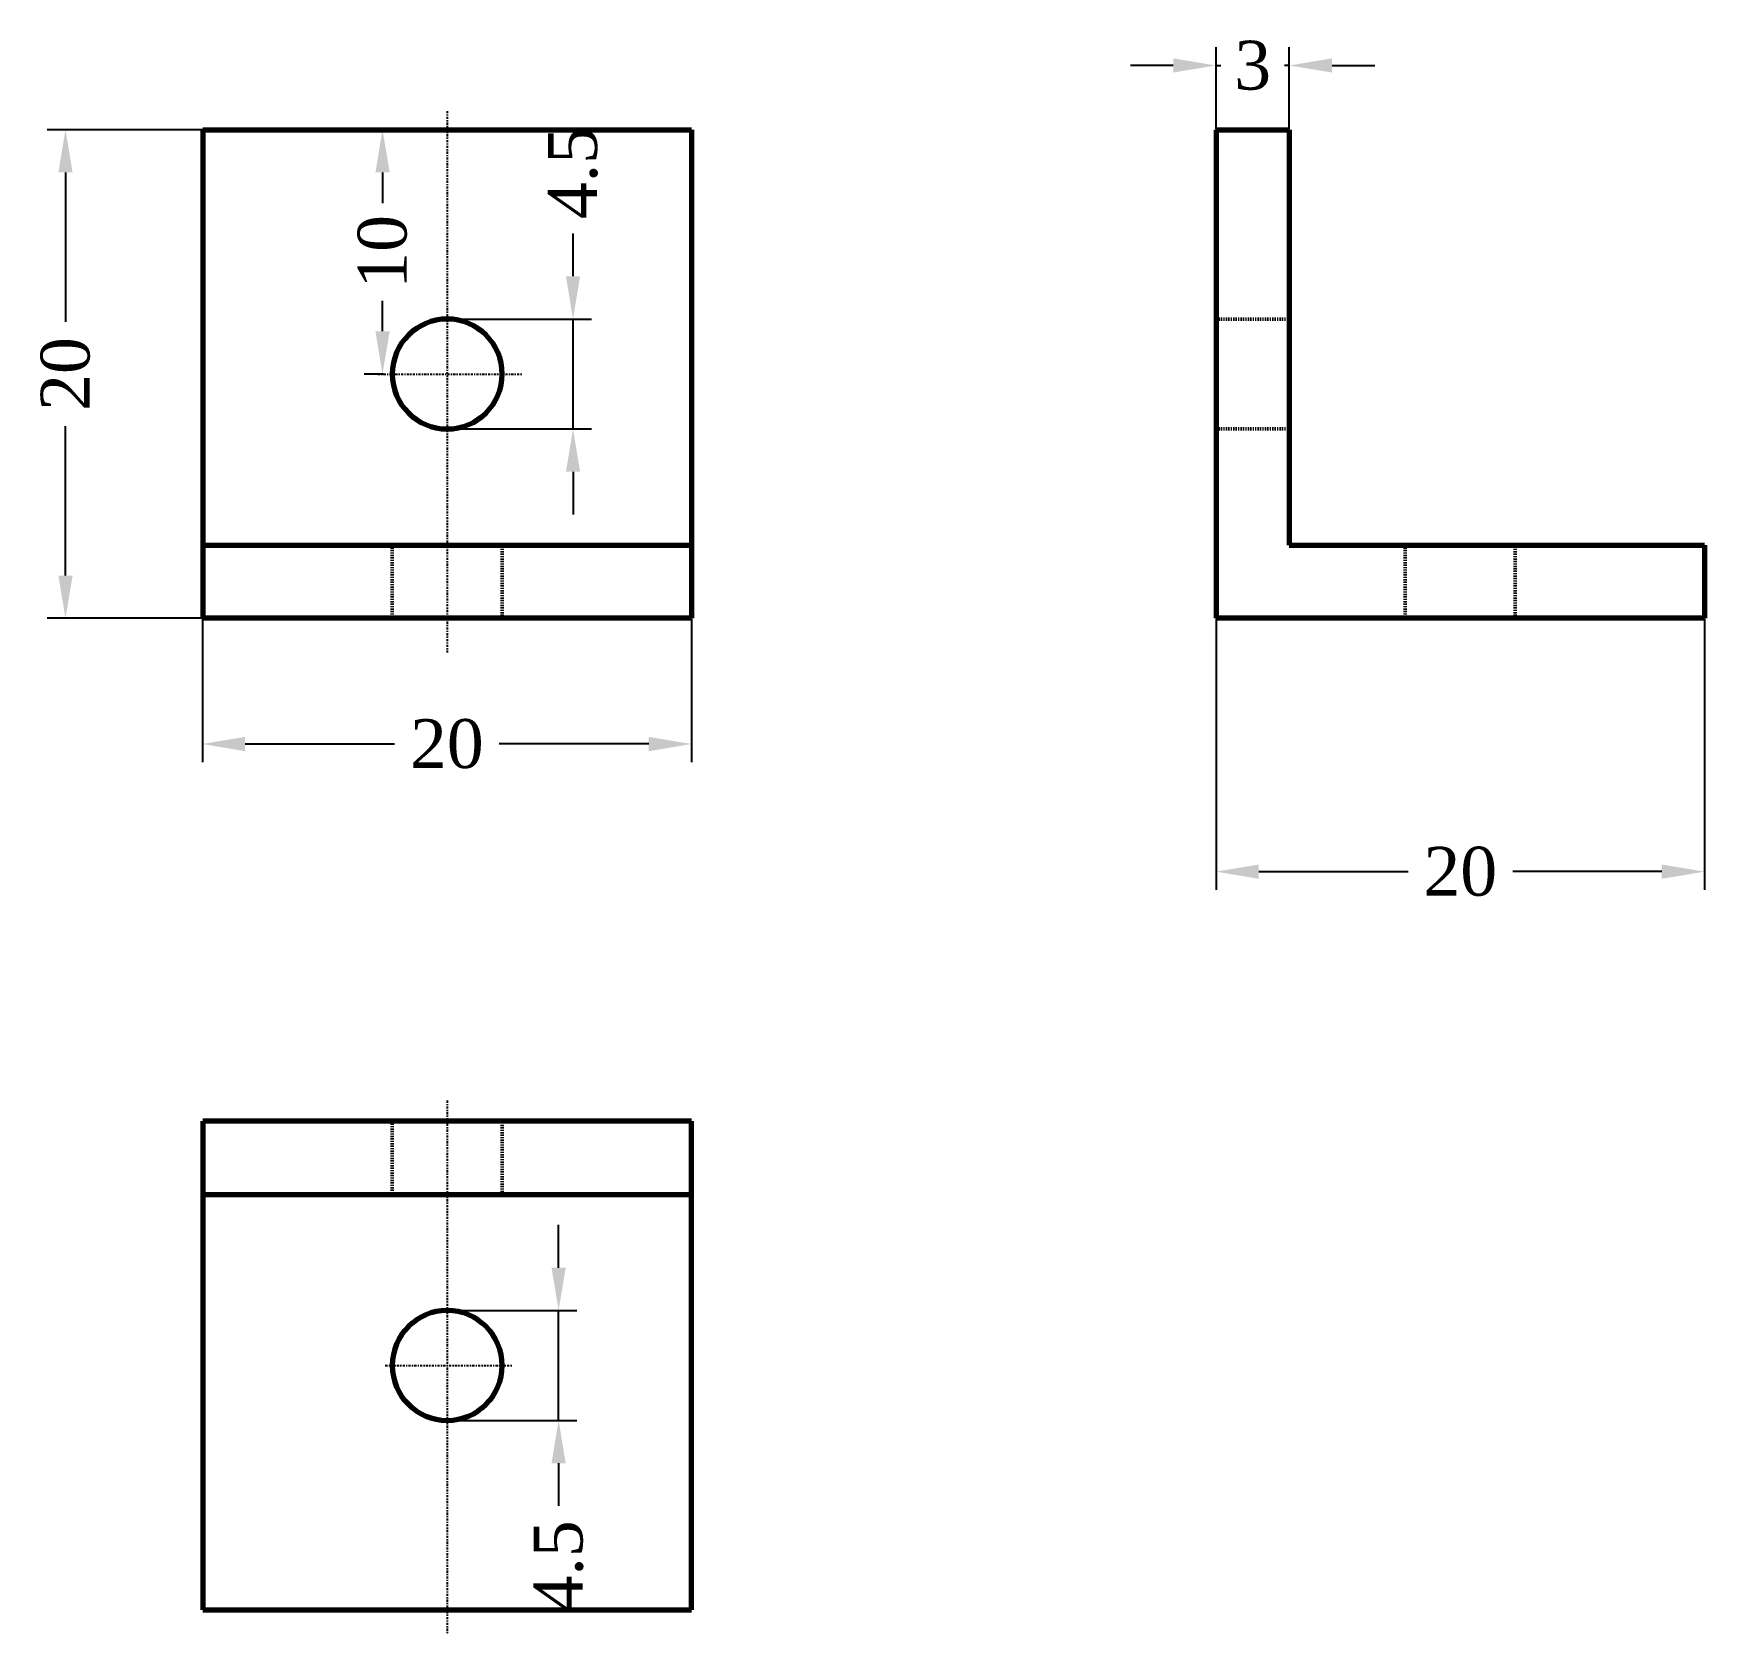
# Paper-space layout 'Papier 1' of a CAD drawing. Header units: inches. Extents: x 52 to 189, y 63 to 194.
import ezdxf

# ---------------------------------------------------------------- set-up
doc = ezdxf.new("R2010")
doc.units = ezdxf.units.IN
for name, pattern in [('Durchgehend', [0]), ('Strichpunkt', [1, 0.5, -0.25, 0, -0.25]), ('Verdeckt', [0.375, 0.25, -0.125])]:
    doc.linetypes.add(name, pattern=pattern)
doc.layers.get('0').update_dxf_attribs({"linetype": 'Durchgehend', "lineweight": 0})
doc.styles.get("Standard").update_dxf_attribs({"font": 'TIMES.TTF'})
doc.dimstyles.get("Standard").update_dxf_attribs({"dimtxt": 3, "dimasz": 3, "dimexe": 2, "dimexo": 1, "dimgap": 2, "dimtad": 1, "dimtih": 1, "dimrnd": 0.2, "dimzin": 1, "dimdsep": 46, "dimtxsty": 'Standard', "dimcen": 0, "dimclrd": 7, "dimclre": 7, "dimclrt": 7, "dimadec": 0, "dimazin": 0, "dimtfac": 1, "dimtdec": 3, "dimtmove": 0, "dimatfit": 3, "dimfxl": 0, "dimfrac": 2, "dimtolj": 1, "dimtzin": 0, "dimarcsym": 0})

# ---------------------------------------------------------------- blocks, each defined once
blk = doc.blocks.new('*E3')
at = {"color": 7, "lineweight": 70}
for p, q in [((65.77, 186), (105.77, 186)), ((65.77, 186), (65.77, 152)), ((105.77, 186), (105.77, 152)), ((65.77, 152), (105.77, 152)), ((65.77, 152), (65.77, 146)), ((105.77, 152), (105.77, 146)), ((105.77, 146), (65.77, 146))]:
    blk.add_line(p, q, dxfattribs=at)
at = {"color": 7, "linetype": 'Verdeckt', "lineweight": 50, "ltscale": 0.2}
for p, q in [((81.27, 152), (81.27, 146)), ((90.27, 146), (90.27, 152))]:
    blk.add_line(p, q, dxfattribs=at)
at = {"color": 7, "lineweight": 70}
for start, end in [(90, 270), (270, 90)]:
    blk.add_arc((85.77, 166), 4.5, start, end, dxfattribs=at)
blk = doc.blocks.new('*E4')
at = {"color": 7, "lineweight": 70}
for p, q in [((105.77, 104.83), (65.77, 104.83)), ((65.77, 104.83), (65.77, 98.83)), ((105.77, 98.83), (105.77, 104.83)), ((65.77, 98.83), (105.77, 98.83)), ((65.77, 98.83), (65.77, 64.83)), ((105.77, 64.83), (105.77, 98.83)), ((65.77, 64.83), (105.77, 64.83))]:
    blk.add_line(p, q, dxfattribs=at)
at = {"color": 7, "linetype": 'Verdeckt', "lineweight": 50, "ltscale": 0.2}
for p, q in [((81.27, 104.83), (81.27, 98.83)), ((90.27, 98.83), (90.27, 104.83))]:
    blk.add_line(p, q, dxfattribs=at)
at = {"color": 7, "lineweight": 70}
for start, end in [(0, 180), (180, 0)]:
    blk.add_arc((85.77, 84.83), 4.5, start, end, dxfattribs=at)
blk = doc.blocks.new('*E5')
at = {"color": 7, "lineweight": 70}
for p, q in [((148.72, 186), (154.72, 186)), ((148.72, 186), (148.72, 146)), ((154.72, 186), (154.72, 152)), ((154.72, 152), (188.72, 152)), ((188.72, 152), (188.72, 146)), ((188.72, 146), (148.72, 146))]:
    blk.add_line(p, q, dxfattribs=at)
at = {"color": 7, "linetype": 'Verdeckt', "lineweight": 50, "ltscale": 0.2}
for p, q in [((148.72, 170.5), (154.72, 170.5)), ((148.72, 161.5), (154.72, 161.5)), ((164.22, 152), (164.22, 146)), ((173.22, 146), (173.22, 152))]:
    blk.add_line(p, q, dxfattribs=at)
blk = doc.blocks.new('*D6')
at = {"color": 7, "linetype": 'ByBlock', "lineweight": -2}
for p, q in [((148.72, 145.95), (148.72, 123.76)), ((188.72, 145.95), (188.72, 123.76)), ((152.22, 125.26), (164.44, 125.26)), ((185.22, 125.26), (173.01, 125.26))]:
    blk.add_line(p, q, dxfattribs=at)
at = {"color": 7}
for points in [[(152.22, 125.84), (152.22, 124.67), (148.72, 125.26)], [(185.22, 124.67), (185.22, 125.84), (188.72, 125.26)]]:
    blk.add_solid(points, dxfattribs=at)
at = {"layer": 'Defpoints', "color": 0}
for p in [(148.72, 146), (188.72, 146), (188.72, 125.26)]:
    blk.add_point(p, dxfattribs=at)
at = {"color": 7, "insert": (168.72, 125.26), "char_height": 4, "attachment_point": 5}
blk.add_mtext('\\A1;20', dxfattribs=at)
blk = doc.blocks.new('*D7')
at = {"color": 7, "linetype": 'ByBlock', "lineweight": -2}
for p, q in [((65.72, 186), (53.01, 186)), ((54.51, 182.5), (54.51, 170.28)), ((54.51, 149.5), (54.51, 161.72)), ((65.72, 146), (53.01, 146))]:
    blk.add_line(p, q, dxfattribs=at)
at = {"color": 7}
for points in [[(55.1, 182.5), (53.93, 182.5), (54.51, 186)], [(53.93, 149.5), (55.1, 149.5), (54.51, 146)]]:
    blk.add_solid(points, dxfattribs=at)
at = {"layer": 'Defpoints', "color": 0}
for p in [(65.77, 186), (54.51, 146), (65.77, 146)]:
    blk.add_point(p, dxfattribs=at)
at = {"color": 7, "insert": (54.51, 166), "char_height": 4, "attachment_point": 5, "rotation": 90}
blk.add_mtext('\\A1;20', dxfattribs=at)
blk = doc.blocks.new('*D8')
at = {"color": 7, "linetype": 'ByBlock', "lineweight": -2}
for p, q in [((80.52, 186), (78.97, 186)), ((80.47, 182.5), (80.47, 180)), ((80.47, 169.5), (80.47, 172)), ((80.52, 166), (78.97, 166))]:
    blk.add_line(p, q, dxfattribs=at)
at = {"color": 7}
for points in [[(81.06, 182.5), (79.89, 182.5), (80.47, 186)], [(79.89, 169.5), (81.06, 169.5), (80.47, 166)]]:
    blk.add_solid(points, dxfattribs=at)
at = {"layer": 'Defpoints', "color": 0}
for p in [(80.47, 186), (80.57, 186), (80.57, 166)]:
    blk.add_point(p, dxfattribs=at)
at = {"color": 7, "insert": (80.47, 176), "char_height": 4, "attachment_point": 5, "rotation": 90}
blk.add_mtext('\\A1;10', dxfattribs=at)
blk = doc.blocks.new('*D9')
at = {"color": 7, "linetype": 'ByBlock', "lineweight": -2}
for p, q in [((96.07, 174), (96.07, 177.5)), ((85.82, 170.5), (97.57, 170.5)), ((96.07, 161.5), (96.07, 170.5)), ((85.82, 161.5), (97.57, 161.5)), ((96.07, 158), (96.07, 154.5))]:
    blk.add_line(p, q, dxfattribs=at)
at = {"color": 7}
for points in [[(95.49, 174), (96.65, 174), (96.07, 170.5)], [(96.65, 158), (95.49, 158), (96.07, 161.5)]]:
    blk.add_solid(points, dxfattribs=at)
at = {"layer": 'Defpoints', "color": 0}
for p in [(85.77, 170.5), (96.07, 170.5), (85.77, 161.5)]:
    blk.add_point(p, dxfattribs=at)
at = {"color": 7, "insert": (96.07, 182.45), "char_height": 4, "attachment_point": 5, "rotation": 90}
blk.add_mtext('\\A1;4.5', dxfattribs=at)
blk = doc.blocks.new('*D10')
at = {"color": 7, "linetype": 'ByBlock', "lineweight": -2}
for p, q in [((94.89, 92.83), (94.89, 96.33)), ((85.82, 89.33), (96.39, 89.33)), ((94.89, 80.33), (94.89, 89.33)), ((85.82, 80.33), (96.39, 80.33)), ((94.89, 76.83), (94.89, 73.33))]:
    blk.add_line(p, q, dxfattribs=at)
at = {"color": 7}
for points in [[(94.31, 92.83), (95.47, 92.83), (94.89, 89.33)], [(95.47, 76.83), (94.31, 76.83), (94.89, 80.33)]]:
    blk.add_solid(points, dxfattribs=at)
at = {"layer": 'Defpoints', "color": 0}
for p in [(85.77, 89.33), (94.89, 89.33), (85.77, 80.33)]:
    blk.add_point(p, dxfattribs=at)
at = {"color": 7, "insert": (94.89, 68.38), "char_height": 4, "attachment_point": 5, "rotation": 90}
blk.add_mtext('\\A1;4.5', dxfattribs=at)
blk = doc.blocks.new('*D11')
at = {"color": 7, "linetype": 'ByBlock', "lineweight": -2}
for p, q in [((148.72, 186.05), (148.72, 192.76)), ((154.72, 186.05), (154.72, 192.76)), ((145.22, 191.26), (141.72, 191.26)), ((148.72, 191.26), (149.11, 191.26)), ((154.72, 191.26), (154.33, 191.26)), ((158.22, 191.26), (161.72, 191.26))]:
    blk.add_line(p, q, dxfattribs=at)
at = {"color": 7}
for points in [[(145.22, 190.68), (145.22, 191.84), (148.72, 191.26)], [(158.22, 191.84), (158.22, 190.68), (154.72, 191.26)]]:
    blk.add_solid(points, dxfattribs=at)
at = {"layer": 'Defpoints', "color": 0}
for p in [(154.72, 191.26), (148.72, 186), (154.72, 186)]:
    blk.add_point(p, dxfattribs=at)
at = {"color": 7, "insert": (151.72, 191.26), "char_height": 4, "attachment_point": 5}
blk.add_mtext('\\A1;3', dxfattribs=at)
blk = doc.blocks.new('*D12')
at = {"color": 7, "linetype": 'ByBlock', "lineweight": -2}
for p, q in [((65.72, 145.95), (65.72, 134.21)), ((105.77, 145.95), (105.77, 134.21)), ((69.22, 135.71), (81.46, 135.71)), ((102.27, 135.71), (90.03, 135.71))]:
    blk.add_line(p, q, dxfattribs=at)
at = {"color": 7}
for points in [[(69.22, 136.29), (69.22, 135.12), (65.72, 135.71)], [(102.27, 135.12), (102.27, 136.29), (105.77, 135.71)]]:
    blk.add_solid(points, dxfattribs=at)
at = {"layer": 'Defpoints', "color": 0}
for p in [(65.72, 146), (105.77, 146), (105.77, 135.71)]:
    blk.add_point(p, dxfattribs=at)
at = {"color": 7, "insert": (85.74, 135.71), "char_height": 4, "attachment_point": 5}
blk.add_mtext('\\A1;20', dxfattribs=at)

psp = doc.layouts.new('Papier 1')

# ---------------------------------------------------------------- linework, layer by layer
at = {"color": 7, "linetype": 'Strichpunkt', "lineweight": 25, "ltscale": 0.35}
for p, q in [((85.77, 187.53), (85.77, 143.21)), ((80.09, 166), (91.95, 166)), ((85.77, 106.51), (85.77, 62.8)), ((80.7, 84.83), (91.1, 84.83))]:
    psp.add_line(p, q, dxfattribs=at)

# ---------------------------------------------------------------- block references
at = {"color": 7, "linetype": 'Durchgehend'}
for name in ['*E3', '*E5', '*E4']:
    psp.add_blockref(name, (0, 0), dxfattribs=at)

# ---------------------------------------------------------------- dimensions: what is measured, and where the dimension line sits
for p1, p2, distance, override, picture, middle in [((148.72, 186), (154.72, 186), 5.26, {"dimtxt": 4, "dimasz": 3.5, "dimexe": 1.5, "dimexo": 0.05, "dimgap": 1.5, "dimtad": 0, "dimtih": 0, "dimdec": 0, "dimlfac": 0.5, "dimrnd": 0.1, "dimpost": ''}, '*D11', (151.72, 191.26)), ((85.77, 161.5), (85.77, 170.5), -10.3, {"dimtxt": 4, "dimasz": 3.5, "dimexe": 1.5, "dimexo": 0.05, "dimgap": 1.5, "dimtad": 0, "dimtih": 0, "dimdec": 1, "dimlfac": 0.5, "dimrnd": 0.1, "dimpost": ''}, '*D9', (96.07, 182.45)), ((65.77, 186), (65.77, 146), -11.26, {"dimtxt": 4, "dimasz": 3.5, "dimexe": 1.5, "dimexo": 0.05, "dimgap": 1.5, "dimtad": 0, "dimtih": 0, "dimdec": 0, "dimlfac": 0.5, "dimrnd": 0.1, "dimpost": ''}, '*D7', (54.51, 166)), ((80.57, 166), (80.57, 186), 0.1, {"dimtxt": 4, "dimasz": 3.5, "dimexe": 1.5, "dimexo": 0.05, "dimgap": 1.5, "dimtad": 0, "dimtih": 0, "dimdec": 0, "dimlfac": 0.5, "dimrnd": 0.1, "dimpost": ''}, '*D8', (80.47, 176)), ((65.72, 146), (105.77, 146), -10.29, {"dimtxt": 4, "dimasz": 3.5, "dimexe": 1.5, "dimexo": 0.05, "dimgap": 1.5, "dimtad": 0, "dimtih": 0, "dimdec": 0, "dimlfac": 0.5, "dimrnd": 0.1, "dimpost": ''}, '*D12', (85.74, 135.71)), ((148.72, 146), (188.72, 146), -20.74, {"dimtxt": 4, "dimasz": 3.5, "dimexe": 1.5, "dimexo": 0.05, "dimgap": 1.5, "dimtad": 0, "dimtih": 0, "dimdec": 0, "dimlfac": 0.5, "dimrnd": 0.1, "dimpost": ''}, '*D6', (168.72, 125.26)), ((85.77, 80.33), (85.77, 89.33), -9.12, {"dimtxt": 4, "dimasz": 3.5, "dimexe": 1.5, "dimexo": 0.05, "dimgap": 1.5, "dimtad": 0, "dimjust": 1, "dimtih": 0, "dimdec": 1, "dimlfac": 0.5, "dimrnd": 0.1, "dimpost": ''}, '*D10', (94.89, 68.38))]:
    dim = psp.add_aligned_dim(p1=p1, p2=p2, distance=distance, dimstyle='Standard', override=override, dxfattribs=at)
    dim.commit()
    dim.dimension.update_dxf_attribs({"geometry": picture, "text_midpoint": middle})

doc.saveas('drawing.dxf')
